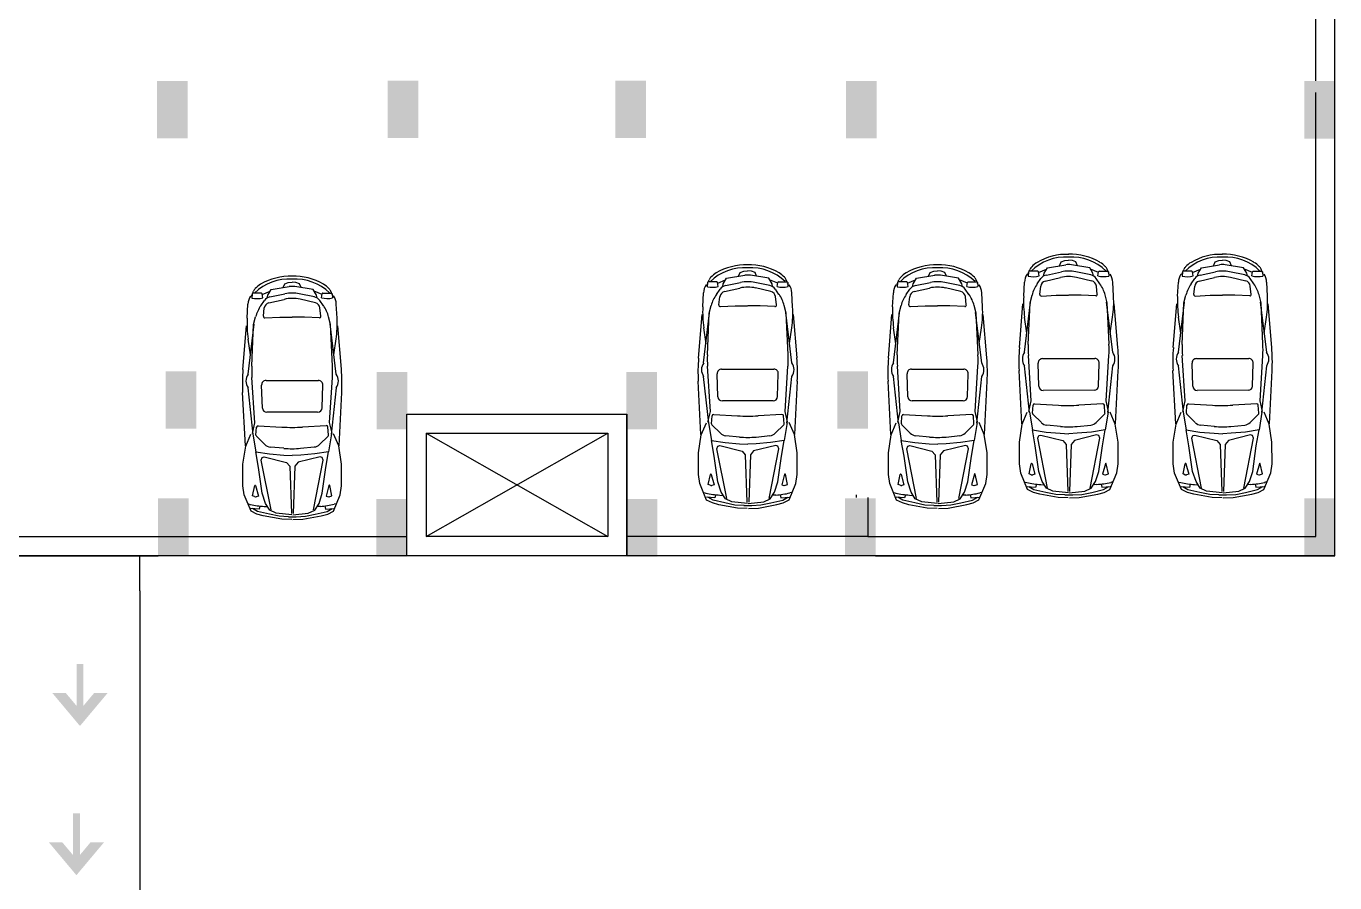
# Model space of a CAD drawing. Header units: metres. Extents: x -2370498 to 1228044, y -644254 to 236701.
# Drawn here: x 842192 to 859292, y 193577 to 204762 of the extents above; entities that cross this region are included whole.
import ezdxf

# ---------------------------------------------------------------- set-up
doc = ezdxf.new("R2010")
doc.units = ezdxf.units.M
doc.header["$MEASUREMENT"] = 0
for name, color, linetype in [('Beam', 6, 'Continuous'), ('cad-block.com', 7, 'Continuous'), ('Hatch', 253, 'Continuous')]:
    doc.layers.add(name, color=color, linetype=linetype)

# ---------------------------------------------------------------- blocks, each defined once
blk = doc.blocks.new('A$C7FB7262A')
for p, q in [((232, 1380), (226, 1354)), ((1091, 1427), (1877, 1468)), ((1258, 1313), (1946, 1388)), ((2148, 1387), (2888, 1299)), ((2219, 1463), (2861, 1411)), ((2431, 1351), (2665, 1386)), ((2974, 1400), (3182, 1389)), ((79, 1072), (119, 1249)), ((119, 1249), (163, 1324)), ((153, 1223), (163, 1346)), ((201, 1212), (153, 1223)), ((346, 1234), (338, 1266)), ((340, 1291), (351, 1320)), ((502, 1276), (346, 1234)), ((351, 1320), (502, 1288)), ((1264, 1316), (1002, 1272)), ((1109, 1139), (1232, 1264)), ((1249, 1270), (1366, 1262)), ((1274, 1324), (1431, 1288)), ((1386, 1239), (1366, 886)), ((1431, 1288), (2099, 1330)), ((1648, 1176), (1987, 1187)), ((2265, 1332), (2879, 1306)), ((2879, 1306), (2993, 1276)), ((3003, 1161), (3125, 1147)), ((3158, 1199), (3236, 1145)), ((3333, 1329), (3272, 1333)), ((3275, 1171), (3334, 1181)), ((3297, 1338), (3325, 1327)), ((3325, 1180), (3373, 1062)), ((3343, 1191), (3343, 1318)), ((3346, 1318), (3372, 1307)), ((49, 926), (79, 1072)), ((195, 1149), (192, 1106)), ((1053, 857), (1072, 1060)), ((1586, 359), (1585, 1111)), ((2054, 1122), (2055, 349)), ((2978, 1138), (2990, 920)), ((3200, 1081), (3252, 854)), ((3273, 1105), (3315, 1097)), ((3288, 1065), (3335, 842)), ((3315, 1097), (3396, 1048)), ((3396, 1048), (3440, 779)), ((42, 791), (49, 926)), ((2990, 920), (2990, 738)), ((3426, 870), (3482, 846)), ((3482, 846), (3503, 793)), ((3503, 793), (3506, 737)), ((42, 676), (50, 541)), ((1053, 611), (1073, 409)), ((1387, 231), (1367, 584)), ((2991, 553), (2990, 735)), ((3200, 393), (3253, 619)), ((3289, 408), (3335, 631)), ((3396, 425), (3440, 695)), ((3426, 604), (3482, 628)), ((3482, 628), (3503, 681)), ((3503, 681), (3506, 737)), ((50, 541), (80, 395)), ((80, 395), (120, 219)), ((2979, 334), (2991, 553)), ((3315, 376), (3396, 425)), ((3326, 293), (3374, 412)), ((120, 219), (164, 143)), ((202, 255), (154, 245)), ((154, 245), (164, 121)), ((196, 319), (193, 361)), ((347, 234), (339, 201)), ((503, 192), (347, 234)), ((1265, 153), (1003, 197)), ((1110, 330), (1233, 205)), ((1250, 199), (1367, 208)), ((1649, 294), (1988, 284)), ((2880, 167), (2994, 197)), ((3003, 312), (3126, 326)), ((3159, 274), (3236, 328)), ((3274, 368), (3315, 376)), ((3276, 303), (3335, 293)), ((3344, 282), (3344, 156)), ((233, 87), (227, 114)), ((341, 177), (352, 148)), ((352, 148), (503, 180)), ((1092, 42), (1878, 3)), ((1259, 156), (1947, 83)), ((1275, 146), (1432, 182)), ((1432, 182), (2101, 141)), ((2149, 84), (2889, 174)), ((2220, 8), (2863, 61)), ((2266, 139), (2880, 167)), ((2432, 120), (2667, 86)), ((2975, 73), (3183, 84)), ((3334, 145), (3273, 141)), ((3298, 135), (3326, 146)), ((3347, 156), (3373, 166))]:
    blk.add_line(p, q)
for points in [[(0, 742), (5, 889), (54, 1162), (79, 1256), (123, 1343), (365, 1444), (499, 1463), (820, 1463), (1086, 1422), (1264, 1346)], [(71, 739), (95, 971), (140, 1065), (239, 1128), (389, 1178), (768, 1232), (1002, 1272), (970, 1070), (953, 859), (946, 734)], [(143, 1047), (878, 1192), (919, 1177), (926, 1147), (846, 820), (788, 772), (92, 747)], [(0, 725), (5, 578), (55, 305), (80, 211), (124, 125), (367, 24), (500, 5), (821, 6), (1088, 47), (1265, 123)], [(71, 728), (95, 497), (141, 402), (239, 339), (390, 290), (769, 237), (1003, 197), (970, 399), (954, 610), (946, 734)], [(144, 420), (879, 277), (920, 292), (927, 322), (847, 649), (788, 697), (92, 721)]]:
    blk.add_lwpolyline(points)
for centre, radius, start, end in [((1491, 1060), 1299, 166.9166, 176.0811), ((2010, -1127), 2598, 85.3952, 92.9452), ((2046, 1243), 176, 54.6492, 124.7769), ((2892, -157), 1559, 86.9998, 98.3676), ((3170, 1147), 242, 57.3299, 87.1824), ((381, 1276), 43.3, 159.9787, 192.5384), ((500, 1282), 6.5, 284.96, 78.1125), ((1248, 1249), 21.7, 85.7151, 135.3046), ((1365, 1240), 21.7, 356.7256, 85.7151), ((1650, 1111), 65, 91.8201, 179.9989), ((1989, 1122), 65, 359.9245, 91.8201), ((2198, -226), 1559, 87.5491, 93.6237), ((3000, 1140), 21.7, 83.376, 183.115), ((2861, 773), 520, 55.07, 75.2551), ((3573, 1258), 310, 166.0961, 196.3535), ((3332, 1318), 10.8, 0, 86.3304), ((3332, 1191), 10.8, 279.6077, 0), ((2831, 784), 722, 356.2451, 44.5195), ((3321, 1187), 130, 46.3836, 67.2014), ((3155, 1013), 371, 30.4577, 46.3836), ((2731, 764), 863, 358.0694, 30.4577), ((1201, 1048), 130, 135.3046, 174.6214), ((3115, 1061), 86.6, 13.1226, 83.376), ((3161, 1038), 130, 11.7694, 55.07), ((1080, 735), 1039, 176.8942, 183.2188), ((2346, 736), 1299, 174.6214, 185.4916), ((3960, 737), 2598, 176.7256, 183.3874), ((2746, 736), 520, 346.9903, 13.1226), ((2826, 736), 520, 348.3436, 11.7694), ((3184, 737), 260, 350.7246, 9.3883), ((2831, 688), 722, 315.5935, 3.8679), ((2732, 709), 863, 329.6553, 2.0435), ((1202, 421), 130, 185.4916, 224.8083), ((3116, 412), 86.6, 276.737, 346.9903), ((3162, 435), 130, 305.0429, 348.3436), ((1492, 410), 1299, 184.0319, 193.1964), ((382, 192), 43.3, 167.5746, 200.1342), ((1249, 220), 21.7, 224.8083, 274.3979), ((1366, 229), 21.7, 274.3979, 3.3874), ((1651, 359), 65, 180.1141, 268.2929), ((1990, 349), 65, 268.2929, 0.1885), ((3001, 333), 21.7, 176.9979, 276.737), ((2861, 699), 520, 284.8579, 305.0429), ((3574, 216), 310, 163.7595, 194.0169), ((3333, 282), 10.8, 0.113, 80.5053), ((3155, 460), 371, 313.7293, 329.6553), ((502, 186), 6.5, 282.0005, 75.153), ((2006, 2598), 2598, 267.1678, 274.7177), ((2047, 228), 176, 235.336, 305.4638), ((2196, 1697), 1559, 266.4893, 272.5638), ((2890, 1629), 1559, 261.7454, 273.1132), ((3171, 326), 242, 272.9306, 302.783), ((3333, 156), 10.8, 273.7825, 0.113), ((3322, 286), 130, 292.9116, 313.7293)]:
    blk.add_arc(centre, radius, start, end)

msp = doc.modelspace()

# ---------------------------------------------------------------- hatches: boundary and pattern name
h = msp.add_hatch(color=0)
h.dxf.hatch_style = 1
h.paths.add_polyline_path([(853686.98753, 182124.52838), (853686.98753, 182538.18055), (853762.55292, 182538.18055), (853762.55292, 182508.63397), (853723.92076, 182508.63397), (853723.92076, 182161.46161), (853978.46459, 182161.46161), (853978.46459, 182508.63397), (853939.83243, 182508.63397), (853939.83243, 182538.18055), (854036.15429, 182538.18055), (854036.15429, 182508.63397), (854008.6021, 182508.63397), (854008.6021, 182161.46161), (854218.82605, 182161.46161), (854218.82605, 182183.62155), (854240.98598, 182183.62155), (854240.98598, 182508.63397), (854213.43379, 182508.63397), (854213.43379, 182538.18055), (854277.91921, 182538.18055), (854277.91921, 182124.52838)])
h.paths.add_polyline_path([(853686.98753, 183942.70869), (853686.98753, 184488.2551), (854277.91921, 184488.2551), (854277.91921, 183942.70869), (854240.99225, 183942.70869), (854240.99225, 184290.94645), (854240.98598, 184429.16193), (854218.82605, 184429.16193), (854218.82605, 184451.32187), (853723.92076, 184451.32187), (853723.92076, 183942.70869)])
h.paths.add_polyline_path([(856250.48508, 184321.49357), (856250.48508, 184135.72235), (856155.854, 184135.72235), (856155.854, 184321.49357)], flags=9)
h.paths.add_polyline_path([(857443.07324, 186077.81227), (857443.07324, 185892.04105), (857348.44215, 185892.04105), (857348.44215, 186077.81227)], flags=9)
h.paths.add_polyline_path([(853839.81647, 183960.12482), (853804.196, 183960.12482), (853804.196, 184007.44036), (853839.81647, 184007.44036)], flags=25)
h.paths.add_polyline_path([(853839.81647, 183997.56426), (853804.196, 183997.56426), (853804.196, 184044.8798), (853839.81647, 184044.8798)], flags=25)
h.paths.add_polyline_path([(853842.35605, 184035.40575), (853806.73559, 184035.40575), (853806.73559, 184082.72129), (853842.35605, 184082.72129)], flags=25)
h.paths.add_polyline_path([(853841.08804, 184073.42676), (853805.46758, 184073.42676), (853805.46758, 184120.7423), (853841.08804, 184120.7423)], flags=25)
h.paths.add_polyline_path([(853842.99006, 184110.81384), (853807.3696, 184110.81384), (853807.3696, 184158.12938), (853842.99006, 184158.12938)], flags=25)
h.paths.add_polyline_path([(853843.32487, 184144.49831), (853807.70441, 184144.49831), (853807.70441, 184191.81385), (853843.32487, 184191.81385)], flags=25)
h.paths.add_polyline_path([(853843.64187, 184182.83535), (853808.02141, 184182.83535), (853808.02141, 184230.15089), (853843.64187, 184230.15089)], flags=25)
h.paths.add_polyline_path([(853845.54389, 184219.27247), (853809.92343, 184219.27247), (853809.92343, 184266.58801), (853845.54389, 184266.58801)], flags=25)
h.paths.add_polyline_path([(854146.33735, 184252.25381), (854122.98713, 184252.25381), (854122.98713, 184299.56935), (854146.33735, 184299.56935)], flags=25)
h.paths.add_polyline_path([(854146.85261, 184219.62777), (854123.50239, 184219.62777), (854123.50239, 184266.94331), (854146.85261, 184266.94331)], flags=25)
h.paths.add_polyline_path([(854146.27744, 184181.40853), (854122.92722, 184181.40853), (854122.92722, 184228.72408), (854146.27744, 184228.72408)], flags=25)
h.paths.add_polyline_path([(854146.42123, 184143.57826), (854123.07101, 184143.57826), (854123.07101, 184190.8938), (854146.42123, 184190.8938)], flags=25)
h.paths.add_polyline_path([(854146.54106, 184108.42584), (854123.19084, 184108.42584), (854123.19084, 184155.74138), (854146.54106, 184155.74138)], flags=25)
h.paths.add_polyline_path([(854145.7502, 184072.57591), (854122.39998, 184072.57591), (854122.39998, 184119.89145), (854145.7502, 184119.89145)], flags=25)
h.paths.add_polyline_path([(854146.36132, 184036.44921), (854123.0111, 184036.44921), (854123.0111, 184083.76476), (854146.36132, 184083.76476)], flags=25)
h.paths.add_polyline_path([(854145.89399, 183998.26177), (854122.54378, 183998.26177), (854122.54378, 184045.57731), (854145.89399, 184045.57731)], flags=25)
h.paths.add_polyline_path([(854148.24259, 183960.12482), (854124.89238, 183960.12482), (854124.89238, 184007.44036), (854148.24259, 184007.44036)], flags=25)
h.paths.add_polyline_path([(852589.60928, 183539.72886), (852589.60928, 183085.42617), (852494.97819, 183085.42617), (852494.97819, 183539.72886)], flags=9)
h.paths.add_polyline_path([(855636.39695, 186208.73904), (855636.39695, 185932.64251), (855541.76586, 185932.64251), (855541.76586, 186208.73904)], flags=9)
h.paths.add_polyline_path([(856179.61658, 185825.48698), (856179.61658, 185789.86651), (856132.30103, 185789.86651), (856132.30103, 185825.48698)], flags=9)
h.paths.add_polyline_path([(856104.20848, 185826.12098), (856104.20848, 185790.50052), (856056.89294, 185790.50052), (856056.89294, 185826.12098)], flags=9)
h.paths.add_polyline_path([(856217.45807, 185822.94739), (856217.45807, 185787.32693), (856170.14253, 185787.32693), (856170.14253, 185822.94739)], flags=9)
h.paths.add_polyline_path([(855995.74986, 185828.67482), (855995.74986, 185793.05435), (855948.43432, 185793.05435), (855948.43432, 185828.67482)], flags=9)
h.paths.add_polyline_path([(856141.59556, 185824.21897), (856141.59556, 185788.5985), (856094.28002, 185788.5985), (856094.28002, 185824.21897)], flags=9)
h.paths.add_polyline_path([(856032.18697, 185826.7728), (856032.18697, 185791.15234), (855984.87143, 185791.15234), (855984.87143, 185826.7728)], flags=9)
h.paths.add_polyline_path([(855962.76852, 186129.46828), (855962.76852, 186106.11806), (855915.45298, 186106.11806), (855915.45298, 186129.46828)], flags=9)
h.paths.add_polyline_path([(856106.59648, 186129.67198), (856106.59648, 186106.32177), (856059.28094, 186106.32177), (856059.28094, 186129.67198)], flags=9)
h.paths.add_polyline_path([(856178.57311, 186129.49224), (856178.57311, 186106.14203), (856131.25757, 186106.14203), (856131.25757, 186129.49224)], flags=9)
h.paths.add_polyline_path([(856254.89751, 185822.94739), (856254.89751, 185787.32693), (856207.58197, 185787.32693), (856207.58197, 185822.94739)], flags=9)
h.paths.add_polyline_path([(856070.52402, 185826.4558), (856070.52402, 185790.83533), (856023.20848, 185790.83533), (856023.20848, 185826.4558)], flags=9)
h.paths.add_polyline_path([(855995.39456, 186129.98353), (855995.39456, 186106.63331), (855948.07902, 186106.63331), (855948.07902, 186129.98353)], flags=9)
h.paths.add_polyline_path([(856142.44642, 186128.88113), (856142.44642, 186105.53091), (856095.13088, 186105.53091), (856095.13088, 186128.88113)], flags=9)
h.paths.add_polyline_path([(856071.44406, 186129.55215), (856071.44406, 186106.20194), (856024.12852, 186106.20194), (856024.12852, 186129.55215)], flags=9)
h.paths.add_polyline_path([(856216.76056, 186129.02492), (856216.76056, 186105.6747), (856169.44501, 186105.6747), (856169.44501, 186129.02492)], flags=9)
h.paths.add_polyline_path([(856033.61379, 186129.40836), (856033.61379, 186106.05815), (855986.29825, 186106.05815), (855986.29825, 186129.40836)], flags=9)
h.paths.add_polyline_path([(857734.44599, 186694.59909), (857734.44599, 186406.59179), (857639.81491, 186406.59179), (857639.81491, 186694.59909)], flags=9)
h.paths.add_polyline_path([(856254.89751, 186131.37352), (856254.89751, 186108.0233), (856207.58197, 186108.0233), (856207.58197, 186131.37352)], flags=9)
h.paths.add_polyline_path([(857738.8881, 187209.10144), (857738.8881, 186991.98358), (857644.25701, 186991.98358), (857644.25701, 187209.10144)], flags=9)
h.paths.add_polyline_path([(846210.88972, 200854.47378), (846210.88972, 199478.99189), (845832.36539, 199478.99189), (845832.36539, 200854.47378)], flags=9)
h.paths.add_polyline_path([(842784.00135, 200868.30549), (842784.00135, 199492.8236), (842405.47702, 199492.8236), (842405.47702, 200868.30549)], flags=9)
h.paths.add_polyline_path([(856581.69606, 201837.64676), (856581.69606, 200462.16487), (856203.17173, 200462.16487), (856203.17173, 201837.64676)], flags=9)
h.paths.add_polyline_path([(852963.3405, 202044.66481), (852963.3405, 200669.18292), (852584.81617, 200669.18292), (852584.81617, 202044.66481)], flags=9)
h.paths.add_polyline_path([(844978.38085, 185453.64178), (844942.76039, 185453.64178), (844942.76039, 185500.95732), (844978.38085, 185500.95732)], flags=9)
h.paths.add_polyline_path([(844979.01486, 185529.04988), (844943.39439, 185529.04988), (844943.39439, 185576.36542), (844979.01486, 185576.36542)], flags=9)
h.paths.add_polyline_path([(844975.84126, 185415.80029), (844940.2208, 185415.80029), (844940.2208, 185463.11583), (844975.84126, 185463.11583)], flags=9)
h.paths.add_polyline_path([(844981.56869, 185637.5085), (844945.94823, 185637.5085), (844945.94823, 185684.82404), (844981.56869, 185684.82404)], flags=9)
h.paths.add_polyline_path([(844977.11284, 185491.66279), (844941.49238, 185491.66279), (844941.49238, 185538.97834), (844977.11284, 185538.97834)], flags=9)
h.paths.add_polyline_path([(844979.66667, 185601.07138), (844944.04621, 185601.07138), (844944.04621, 185648.38692), (844979.66667, 185648.38692)], flags=9)
h.paths.add_polyline_path([(845282.36215, 185670.48984), (845259.01193, 185670.48984), (845259.01193, 185717.80538), (845282.36215, 185717.80538)], flags=9)
h.paths.add_polyline_path([(845282.56585, 185526.66187), (845259.21564, 185526.66187), (845259.21564, 185573.97742), (845282.56585, 185573.97742)], flags=9)
h.paths.add_polyline_path([(845282.38611, 185454.68525), (845259.0359, 185454.68525), (845259.0359, 185502.00079), (845282.38611, 185502.00079)], flags=9)
h.paths.add_polyline_path([(844975.84126, 185378.36085), (844940.2208, 185378.36085), (844940.2208, 185425.67639), (844975.84126, 185425.67639)], flags=9)
h.paths.add_polyline_path([(844979.34967, 185562.73434), (844943.72921, 185562.73434), (844943.72921, 185610.04988), (844979.34967, 185610.04988)], flags=9)
h.paths.add_polyline_path([(845282.8774, 185637.8638), (845259.52719, 185637.8638), (845259.52719, 185685.17934), (845282.8774, 185685.17934)], flags=9)
h.paths.add_polyline_path([(845281.775, 185490.81194), (845258.42478, 185490.81194), (845258.42478, 185538.12748), (845281.775, 185538.12748)], flags=9)
h.paths.add_polyline_path([(845282.44603, 185561.81429), (845259.09581, 185561.81429), (845259.09581, 185609.12984), (845282.44603, 185609.12984)], flags=9)
h.paths.add_polyline_path([(845281.91879, 185416.4978), (845258.56857, 185416.4978), (845258.56857, 185463.81334), (845281.91879, 185463.81334)], flags=9)
h.paths.add_polyline_path([(845282.30224, 185599.64457), (845258.95202, 185599.64457), (845258.95202, 185646.96011), (845282.30224, 185646.96011)], flags=9)
h.paths.add_polyline_path([(845284.26739, 185378.36085), (845260.91718, 185378.36085), (845260.91718, 185425.67639), (845284.26739, 185425.67639)], flags=9)
h.paths.add_polyline_path([(847858.88899, 185080.43549), (847858.88899, 184951.89347), (847764.2579, 184951.89347), (847764.2579, 185080.43549)], flags=9)
h.paths.add_polyline_path([(846141.17781, 184182.13643), (846141.17781, 184053.59441), (846046.54673, 184053.59441), (846046.54673, 184182.13643)], flags=9)
h.paths.add_polyline_path([(846348.33988, 185572.77501), (846348.33988, 185444.23299), (846253.7088, 185444.23299), (846253.7088, 185572.77501)], flags=9)
h.paths.add_polyline_path([(845847.70068, 185555.49902), (845847.70068, 185426.957), (845753.0696, 185426.957), (845753.0696, 185555.49902)], flags=9)
h.paths.add_polyline_path([(849456.78098, 193924.83931), (849456.78098, 192708.50493), (848880.62259, 192708.50493), (848880.62259, 193924.83931)], flags=9)
h.paths.add_polyline_path([(849248.24163, 182487.01754), (849248.24163, 180937.79165), (848672.08324, 180937.79165), (848672.08324, 182487.01754)], flags=9)
at = {"layer": 'Beam', "true_color": 0xed1f24}
h = msp.add_hatch(color=240, dxfattribs=at)
h.dxf.hatch_style = 1
h.paths.add_polyline_path([(844303.3669, 204047.09767), (843903.3669, 204047.09767), (843903.3669, 203297.09767), (844303.3669, 203297.09767)])
h = msp.add_hatch(color=240, dxfattribs=at)
h.dxf.hatch_style = 1
h.paths.add_polyline_path([(847317.0469, 204050.71645), (846917.0469, 204050.71645), (846917.0469, 203300.71645), (847317.0469, 203300.71645)])
h = msp.add_hatch(color=240, dxfattribs=at)
h.dxf.hatch_style = 1
h.paths.add_polyline_path([(849892.0469, 204050.71645), (850292.0469, 204050.71645), (850292.0469, 203300.71645), (849892.0469, 203300.71645)])
h = msp.add_hatch(color=240, dxfattribs=at)
h.dxf.hatch_style = 1
h.paths.add_polyline_path([(852905.7269, 204047.09767), (853305.7269, 204047.09767), (853305.7269, 203297.09767), (852905.7269, 203297.09767)])
h = msp.add_hatch(color=240, dxfattribs=at)
h.dxf.hatch_style = 1
h.paths.add_polyline_path([(858892.0469, 204043.84059), (859292.0469, 204043.84059), (859292.0469, 203293.84059), (858892.0469, 203293.84059)])
h = msp.add_hatch(color=240, dxfattribs=at)
h.dxf.hatch_style = 1
h.paths.add_polyline_path([(844417.03173, 200255.04495), (844017.03173, 200255.04495), (844017.03173, 199505.04495), (844417.03173, 199505.04495)])
h = msp.add_hatch(color=240, dxfattribs=at)
h.dxf.hatch_style = 1
h.paths.add_polyline_path([(847172.97289, 200246.43357), (846772.97289, 200246.43357), (846772.97289, 199496.43357), (847172.97289, 199496.43357)])
h = msp.add_hatch(color=240, dxfattribs=at)
h.dxf.hatch_style = 1
h.paths.add_polyline_path([(850036.12091, 200246.43357), (850436.12091, 200246.43357), (850436.12091, 199496.43357), (850036.12091, 199496.43357)])
h = msp.add_hatch(color=240, dxfattribs=at)
h.dxf.hatch_style = 1
h.paths.add_polyline_path([(852792.06207, 200255.04495), (853192.06207, 200255.04495), (853192.06207, 199505.04495), (852792.06207, 199505.04495)])
h = msp.add_hatch(color=240, dxfattribs=at)
h.dxf.hatch_style = 1
h.paths.add_polyline_path([(844317.0469, 198596.97366), (843917.0469, 198596.97366), (843917.0469, 197846.97366), (844317.0469, 197846.97366)])
h = msp.add_hatch(color=240, dxfattribs=at)
h.dxf.hatch_style = 1
h.paths.add_polyline_path([(847170.02236, 198586.92427), (846770.02236, 198586.92427), (846770.02236, 197836.92427), (847170.02236, 197836.92427)])
h = msp.add_hatch(color=240, dxfattribs=at)
h.dxf.hatch_style = 1
h.paths.add_polyline_path([(850039.07144, 198586.92427), (850439.07144, 198586.92427), (850439.07144, 197836.92427), (850039.07144, 197836.92427)])
h = msp.add_hatch(color=240, dxfattribs=at)
h.dxf.hatch_style = 1
h.paths.add_polyline_path([(852892.0469, 198596.97366), (853292.0469, 198596.97366), (853292.0469, 197846.97366), (852892.0469, 197846.97366)])
h = msp.add_hatch(color=240, dxfattribs=at)
h.dxf.hatch_style = 1
h.paths.add_polyline_path([(858892.0469, 198596.43357), (859292.0469, 198596.43357), (859292.0469, 197846.43357), (858892.0469, 197846.43357)])
at = {"layer": 'Hatch'}
h = msp.add_hatch(color=256, dxfattribs=at)
h.dxf.hatch_style = 1
h.paths.add_polyline_path([(843079.0667, 196053.21582), (842940.39557, 195887.954), (842940.39557, 196433.91307), (842850.4597, 196433.91307), (842850.4597, 195887.954), (842711.78856, 196053.21582), (842535.68415, 196053.21582), (842895.42763, 195624.49024), (843255.17111, 196053.21582)])
h = msp.add_hatch(color=256, dxfattribs=at)
h.dxf.hatch_style = 1
h.paths.add_polyline_path([(843032.69989, 194104.70502), (842894.02876, 193939.44319), (842894.02876, 194485.40226), (842804.09289, 194485.40226), (842804.09289, 193939.44319), (842665.42175, 194104.70502), (842489.31734, 194104.70502), (842849.06082, 193675.97943), (843208.8043, 194104.70502)])

# ---------------------------------------------------------------- linework, layer by layer
at = {"layer": 'Beam', "color": 7}
for p, q in [((859292.0469, 197971.43357), (859292.0469, 203971.43357)), ((847167.0469, 199696.43357), (850042.0469, 199696.43357)), ((850042.0469, 199696.43357), (850042.0469, 197846.43357)), ((847417.0469, 199446.43357), (849792.0469, 199446.43357)), ((847417.0469, 199446.43357), (849792.0469, 198096.43357)), ((847417.0469, 199446.43357), (847417.0469, 198096.43357)), ((847417.0469, 198096.43357), (849792.0469, 199446.43357)), ((849792.0469, 199446.43357), (849792.0469, 198096.43357)), ((837917.0469, 198096.43357), (847167.0469, 198096.43357)), ((849792.0469, 198096.43357), (847417.0469, 198096.43357)), ((853192.0469, 198096.43357), (850042.0469, 198096.6852)), ((859292.0469, 197846.43357), (838167.0469, 197846.43357)), ((843678.21683, 197389.56185), (843678.21683, 197846.43357))]:
    msp.add_line(p, q, dxfattribs=at)
at = {"layer": 'Beam', "color": 6}
msp.add_line((853043.66615, 198605.94228), (853043.66615, 198640.94228), dxfattribs=at)
at = {"layer": 'Beam', "color": 2}
msp.add_line((843678.21683, 197389.56185), (843678.21683, 180818.59488), dxfattribs=at)
at = {"layer": 'Beam', "color": 7}
for points in [[(859167.0469, 197846.43357), (853292.0469, 197846.43357), (859292.0469, 197846.43357), (859292.0469, 203971.43357), (859292.0469, 207096.43357), (856292.0469, 207096.43357), (856292.0469, 209971.43357)], [(859042.0469, 204046.43357), (859042.0469, 206846.43357), (856192.0469, 206846.43357)], [(853192.0469, 198605.94228), (853192.0469, 198096.43357), (859042.0469, 198096.43357), (859042.0469, 203896.43357)], [(847167.0469, 197846.43357), (847167.0469, 199571.43357), (847167.0469, 199696.43357)], [(850042.0469, 197846.43357), (850042.0469, 199571.43357), (850042.0469, 199696.43357)], [(838042.0469, 197846.43357), (843917.0469, 197846.43357), (837917.0469, 197846.43357), (837917.0469, 198096.43357)]]:
    msp.add_lwpolyline(points, dxfattribs=at)

# ---------------------------------------------------------------- block references
at = {"layer": 'cad-block.com', "xscale": 0.8844176780059562, "yscale": 0.8844176780059562, "zscale": 0.8844176780059562, "rotation": 89.99999999999997}
for p in [(856464.57831, 198604.41784), (858475.7504, 198604.41784), (852271.60391, 198466.21689), (854752.56357, 198466.21689), (846318.66844, 198318.5661)]:
    msp.add_blockref('A$C7FB7262A', p, dxfattribs=at)

doc.saveas('drawing.dxf')
